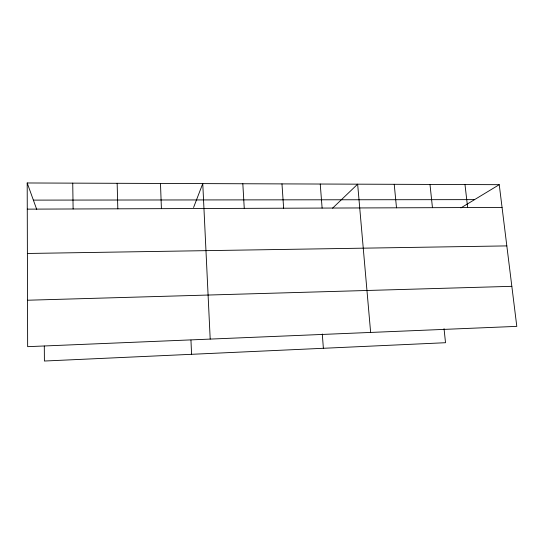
<?xml version="1.0" encoding="UTF-8"?>
<svg xmlns="http://www.w3.org/2000/svg" width="544" height="544" viewBox="0 0 544 544"><rect width="100%" height="100%" fill="white"/><g stroke="black" fill="none" stroke-linecap="round" stroke-linejoin="round"><path stroke-width="0.82" d="M193.576 207.495L202.762 183.607L210.195 339.089M332.581 208.162L357.646 184.171L370.634 332.432M460.884 207.917L499.242 184.681L516.8 326.373L27.649 346.664L27.2 182.974L499.242 184.681M27.52 300.227L511.836 286.328M27.39 253.477L506.824 245.902M27.275 209.141L502.058 207.434M33.368 200.117L474.565 199.628M27.2 182.974L36.74 209.481M464.991 184.559L467.643 207.556M429.991 184.43L432.46 207.679M444.033 328.617L445.522 342.713L44.404 361.026L44.302 346.045M394.223 184.3L396.501 207.808M320.239 184.035L322.116 208.08M322.293 333.996L323.374 348.289M281.976 183.892L283.635 208.216M242.828 183.756L244.256 208.359M190.958 340.122L191.57 354.307M160.48 183.457L161.412 208.658M117.157 183.301L117.817 208.814M72.74 183.138L73.114 208.971"/></g></svg>
